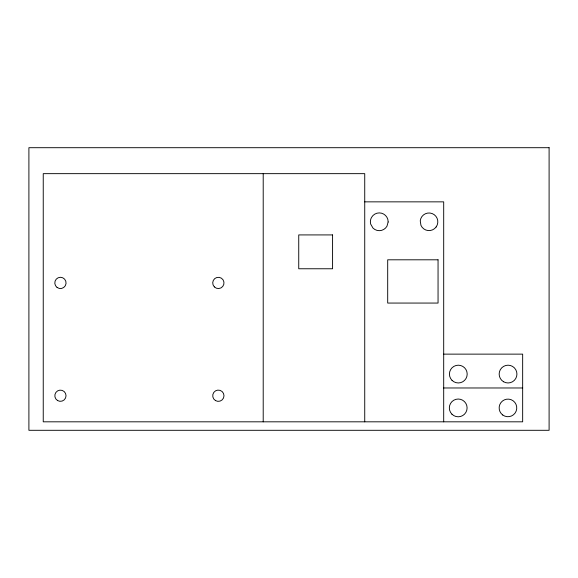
<?xml version="1.0" encoding="UTF-8"?>
<svg xmlns="http://www.w3.org/2000/svg" width="578" height="578" viewBox="0 0 578 578"><rect width="100%" height="100%" fill="white"/><g stroke="black" fill="none" stroke-linecap="round" stroke-linejoin="round"><path stroke-width="0.87" d="M364.732 201.852L443.694 201.852L443.694 421.817M443.694 354.133L522.657 354.133L522.657 421.817L43.242 421.817L43.242 173.653L364.732 173.653L364.732 421.817M443.694 387.975L522.657 387.975M263.207 173.653L263.207 421.817M388.149 221.988L386.957 226.229A8.88 8.88 0 0 1 372.983 228.072L370.686 224.091A8.88 8.88 0 0 1 371.575 217.35L372.983 215.507A8.88 8.88 0 0 1 388.149 221.793L388.149 221.988M436.115 226.995L434.526 228.657A8.807 8.807 0 0 1 420.943 225.341L420.249 220.832A8.807 8.807 0 0 1 432.2 213.578A8.807 8.807 0 0 1 436.115 226.995M549.1 147.701L28.9 147.701L28.9 430.299L549.1 430.299L549.1 147.701M332.581 234.921L298.739 234.921L298.739 268.763L332.581 268.763L332.581 234.921M438.052 259.804L387.694 259.804L387.694 303.06L438.052 303.06L438.052 259.804M57.627 400.583A5.607 5.607 0 0 0 66.037 395.728A5.607 5.607 0 0 0 57.627 390.873A5.607 5.607 0 0 0 57.627 400.583M215.536 400.612A5.643 5.643 0 0 0 223.997 395.728A5.643 5.643 0 0 0 215.536 390.844A5.643 5.643 0 0 0 215.536 400.612M452.025 380.353A8.88 8.88 0 0 0 466.887 376.372A8.88 8.88 0 0 0 456.006 365.498A8.88 8.88 0 0 0 452.025 380.353M502.752 415.018A8.807 8.807 0 0 0 516.71 408.87A8.807 8.807 0 0 0 504.406 399.853A8.807 8.807 0 0 0 502.752 415.018M451.938 414.195A8.88 8.88 0 0 0 466.793 410.214A8.88 8.88 0 0 0 455.919 399.333A8.88 8.88 0 0 0 451.938 414.195M503.604 381.769A8.88 8.88 0 0 0 516.927 374.074A8.88 8.88 0 0 0 503.604 366.38A8.88 8.88 0 0 0 503.604 381.769M57.085 287.461A5.643 5.643 0 0 0 66.037 283.545A5.643 5.643 0 0 0 58.168 277.758A5.643 5.643 0 0 0 57.085 287.461M214.366 286.912A5.643 5.643 0 0 0 223.802 284.383A5.643 5.643 0 0 0 216.894 277.476A5.643 5.643 0 0 0 214.366 286.912"/></g></svg>
